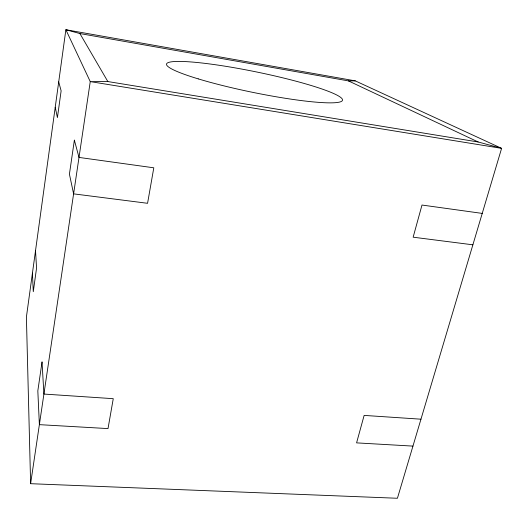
<?xml version="1.0" encoding="UTF-8"?>
<svg xmlns="http://www.w3.org/2000/svg" width="528" height="528" viewBox="0 0 528 528"><rect width="100%" height="100%" fill="white"/><g stroke="black" fill="none" stroke-linecap="round" stroke-linejoin="round"><path stroke-width="0.79" d="M30.617 483.694L90.248 81.602L65.875 29.733L355.285 80.87L501.6 148.355L397.419 498.267L30.617 483.694L26.4 317.057L65.875 29.733L79.9 33.554L348.421 80.89L355.285 80.87M107.844 81.556L90.248 81.602L501.6 148.355L478.17 141.979L107.844 81.556L79.9 33.554M412.949 446.107L356.578 442.873L364.135 415.404L420.961 419.192M472.883 244.814L413.147 237.191L421.991 205.042L482.236 213.404M348.421 80.89L478.17 141.979M58.714 81.873L61.129 90.862L57.42 117.599L55.222 107.25M35.528 250.628L36.551 268.118L33.284 291.674L32.432 273.134M42.035 361.99L37.825 390.865L39.376 424.651L108.016 428.591L113.263 398.68L43.91 394.06L42.035 361.99M74.369 140.164L69.419 174.134L73.603 193.855L147.569 203.3L153.8 167.805L79.002 157.423L74.369 140.164M198.231 78.877A89.819 10.369 11.6 0 0 341.26 101.488A89.819 10.369 11.6 0 0 224.09 66.046A89.819 10.369 11.6 0 0 198.231 78.877"/></g></svg>
